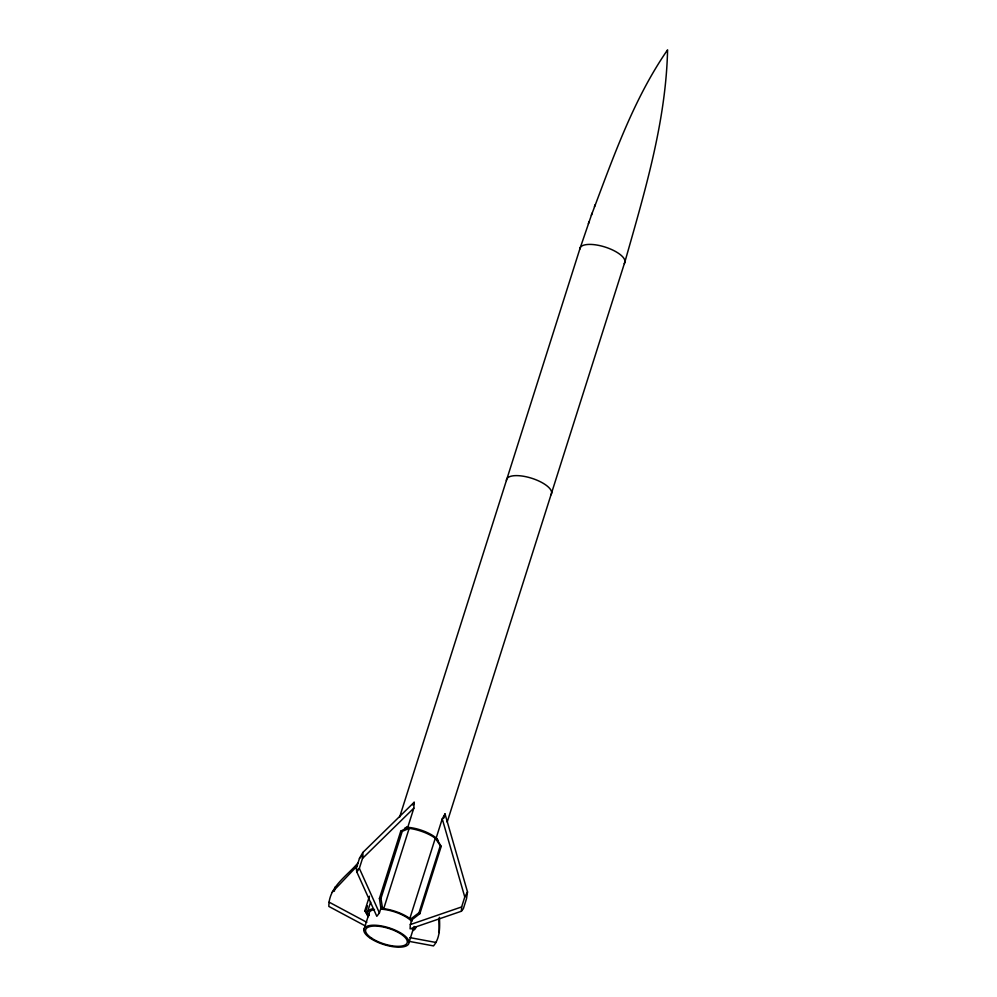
<?xml version="1.0" encoding="UTF-8"?>
<svg xmlns="http://www.w3.org/2000/svg" width="997" height="997" viewBox="0 0 997 997"><rect width="100%" height="100%" fill="white"/><g stroke="black" fill="none" stroke-linecap="round" stroke-linejoin="round"><path stroke-width="1.5" d="M437.72 840.172A25.399 9.434 17.6 0 0 406.215 828.058L409.169 828.382L383.708 908.666L380.891 908.379L379.421 898.459L400.757 831.186L407.748 827.336L413.842 808.156L414.116 802.298L362.846 852.485L359.481 858.317L356.328 868.25L356.739 871.764L376.816 916.318L379.408 912.916L381.265 907.058M358.247 862.654C347.13 875.964 328.611 886.944 328.848 906.435L365.251 925.901M412.172 918.711L410.315 924.568L410.091 928.868L461.412 911.233L463.381 908.616L466.521 898.683L467.518 891.966L445.023 813.951L442.244 818.861L436.175 838.041L438.107 840.546M461.412 911.233L461.636 906.934L464.776 897.001L467.518 891.966M356.739 871.764L359.344 868.35L362.497 858.429L362.846 852.485M408.558 941.255L433.521 945.904C440.126 938.077 439.964 927.011 439.378 917.327M334.369 891.193L334.967 887.168M444.612 816.593L445.023 813.951L443.628 818.35M368.367 916.629L364.827 910.797L369.451 896.216M368.354 916.243L365.662 911.757L367.519 905.899M367.395 912.28L370.635 902.061M363.78 930.101L368.952 913.775M399.548 817.328L579.743 249.287L592.106 213.146M383.708 908.666L382.325 907.071L380.966 898.409L402.227 831.348L409.169 828.382M413.182 805.227L414.116 802.298L412.808 804.591M406.302 828.133L404.819 827.996M409.829 918.499L435.303 838.215L437.147 839.698L441.197 846.416L419.849 913.701L411.686 919.982L409.829 918.499L411.811 918.187L419.014 912.741L440.288 845.693L435.303 838.215M409.057 942.29L413.767 927.447M447.179 822.101L625.019 261.476C644.561 192.384 665.971 122.033 667.579 49.85C632.933 99.949 612.906 158.623 591.371 215.24M588.367 223.727L589.115 221.608M594.424 206.765L595.147 204.709M332.225 892.203L357.462 865.645M359.481 858.317L362.758 855.102M362.497 858.429L413.842 808.156M410.315 924.568L461.636 906.934M380.966 898.409L379.421 898.459M407.748 827.336L406.203 827.236L407.499 827.298A23.592 8.761 17.6 0 1 436.748 838.539L436.175 838.041M400.757 831.186L402.227 831.348M409.705 937.579L436.125 942.501M329.072 902.135L366.821 922.312M440.288 845.693L441.197 846.416M419.849 913.701L419.014 912.741M365.662 911.757L364.827 910.797M359.344 868.35L379.408 912.916M356.328 868.25L357.587 871.029M442.244 818.861L464.776 897.001M438.879 918.573L439.278 932.569M414.191 926.462A23.592 8.761 17.6 0 1 412.197 929.391M369.239 915.545A23.592 8.761 17.6 0 1 374.523 909.463M381.527 909.189A23.592 8.761 17.6 0 1 411.848 921.502M415.936 926.948A25.399 9.434 17.6 0 1 412.696 930.675M368.03 916.28A25.399 9.434 17.6 0 1 373.214 908.653M380.754 908.354A25.399 9.434 17.6 0 1 412.247 920.455M506.401 480.504A23.592 8.761 17.6 0 1 531.962 478.336A23.592 8.761 17.6 0 1 550.917 494.848M579.743 249.287A23.592 8.761 17.6 0 1 605.304 247.119A23.592 8.761 17.6 0 1 624.259 263.632M371.669 938.177A21.772 8.088 17.6 0 0 406.614 943.81A21.772 8.088 17.6 0 0 380.979 926.587A21.772 8.088 17.6 0 0 371.669 938.177M370.435 938.339A23.592 8.761 17.6 0 0 408.296 944.446A23.592 8.761 17.6 0 0 380.53 925.789A23.592 8.761 17.6 0 0 370.435 938.339"/></g></svg>
